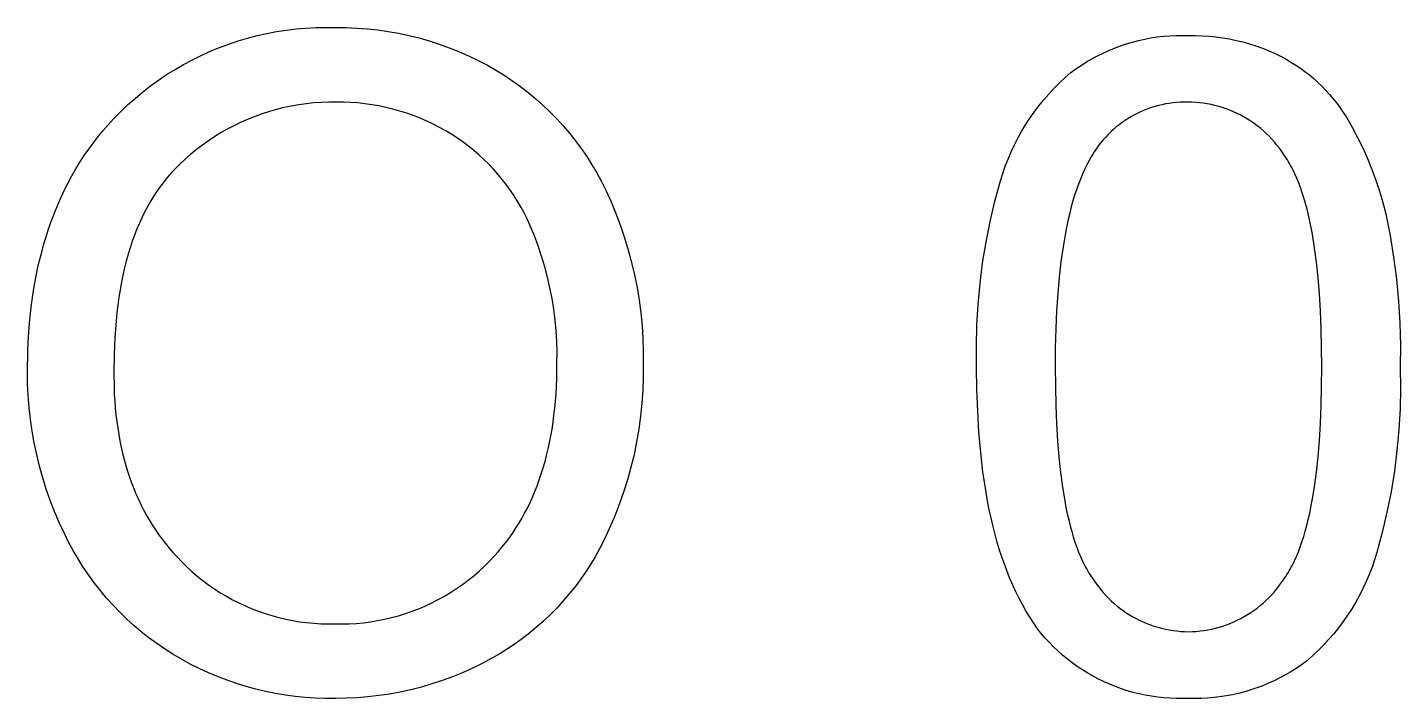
# Model space of a CAD drawing. Header units: millimetres. Extents: x 0 to 4468, y 0 to 3122.
# Drawn here: x 3139.2 to 3200.9, y 196.2 to 226.4 of the extents above; entities that cross this region are included whole.
import ezdxf

# ---------------------------------------------------------------- set-up
doc = ezdxf.new("R2010")
doc.units = ezdxf.units.MM
doc.header["$MEASUREMENT"] = 0
doc.layers.add('Domyślny', color=7, linetype='Continuous', true_color=0x000000)

msp = doc.modelspace()

# ---------------------------------------------------------------- linework, layer by layer
at = {"layer": 'Domyślny'}
for p, q in [((3149.1, 225.906), (3149.531, 226.018)), ((3149.531, 226.018), (3149.965, 226.115)), ((3149.965, 226.115), (3150.403, 226.197)), ((3150.403, 226.197), (3150.843, 226.265)), ((3150.843, 226.265), (3151.285, 226.317)), ((3151.285, 226.317), (3151.729, 226.355)), ((3151.729, 226.355), (3152.174, 226.377)), ((3152.174, 226.377), (3152.619, 226.384)), ((3152.619, 226.384), (3153.064, 226.376)), ((3153.064, 226.376), (3153.538, 226.375)), ((3153.538, 226.375), (3154.011, 226.357)), ((3154.011, 226.357), (3154.483, 226.323)), ((3154.483, 226.323), (3154.954, 226.273)), ((3154.954, 226.273), (3155.423, 226.206)), ((3155.423, 226.206), (3155.889, 226.124)), ((3155.889, 226.124), (3156.352, 226.026)), ((3156.352, 226.026), (3156.811, 225.911)), ((3189.71, 225.913), (3189.989, 225.956)), ((3189.989, 225.956), (3190.27, 225.989)), ((3190.27, 225.989), (3190.552, 226.012)), ((3190.552, 226.012), (3190.835, 226.025)), ((3190.835, 226.025), (3191.117, 226.029)), ((3191.117, 226.029), (3191.4, 226.024)), ((3191.4, 226.024), (3191.708, 226.024)), ((3191.708, 226.024), (3192.016, 226.014)), ((3192.016, 226.014), (3192.324, 225.993)), ((3192.324, 225.993), (3192.631, 225.962)), ((3192.631, 225.962), (3192.936, 225.92)), ((3147.421, 225.314), (3147.833, 225.483)), ((3147.833, 225.483), (3148.25, 225.639)), ((3148.25, 225.639), (3148.673, 225.779)), ((3148.673, 225.779), (3149.1, 225.906)), ((3156.811, 225.911), (3157.267, 225.781)), ((3157.267, 225.781), (3157.717, 225.636)), ((3157.717, 225.636), (3158.162, 225.475)), ((3158.162, 225.475), (3158.602, 225.299)), ((3187.559, 225.235), (3187.816, 225.351)), ((3187.816, 225.351), (3188.078, 225.459)), ((3188.078, 225.459), (3188.343, 225.558)), ((3188.343, 225.558), (3188.611, 225.648)), ((3188.611, 225.648), (3188.882, 225.728)), ((3188.882, 225.728), (3189.156, 225.799)), ((3189.156, 225.799), (3189.432, 225.861)), ((3189.432, 225.861), (3189.71, 225.913)), ((3192.936, 225.92), (3193.24, 225.868)), ((3193.24, 225.868), (3193.541, 225.805)), ((3193.541, 225.805), (3193.841, 225.731)), ((3193.841, 225.731), (3194.137, 225.648)), ((3194.137, 225.648), (3194.431, 225.554)), ((3194.431, 225.554), (3194.721, 225.45)), ((3194.721, 225.45), (3195.008, 225.336)), ((3195.008, 225.336), (3195.29, 225.212)), ((3145.838, 224.501), (3146.223, 224.724)), ((3146.223, 224.724), (3146.615, 224.934)), ((3146.615, 224.934), (3147.015, 225.131)), ((3147.015, 225.131), (3147.421, 225.314)), ((3158.602, 225.299), (3159.035, 225.108)), ((3159.035, 225.108), (3159.462, 224.902)), ((3159.462, 224.902), (3159.881, 224.682)), ((3186.573, 224.681), (3186.812, 224.832)), ((3186.812, 224.832), (3187.057, 224.975)), ((3187.057, 224.975), (3187.305, 225.109)), ((3187.305, 225.109), (3187.559, 225.235)), ((3195.29, 225.212), (3195.568, 225.078)), ((3195.568, 225.078), (3195.79, 224.958)), ((3195.79, 224.958), (3196.009, 224.83)), ((3196.009, 224.83), (3196.223, 224.695)), ((3145.091, 224.015), (3145.46, 224.264)), ((3145.46, 224.264), (3145.838, 224.501)), ((3159.881, 224.682), (3160.292, 224.447)), ((3160.292, 224.447), (3160.661, 224.219)), ((3160.661, 224.219), (3161.022, 223.977)), ((3185.598, 223.89), (3185.85, 224.127)), ((3185.85, 224.127), (3186.111, 224.355)), ((3186.111, 224.355), (3186.339, 224.522)), ((3186.339, 224.522), (3186.573, 224.681)), ((3196.223, 224.695), (3196.433, 224.553)), ((3196.433, 224.553), (3196.637, 224.403)), ((3196.637, 224.403), (3196.836, 224.247)), ((3196.836, 224.247), (3197.03, 224.084)), ((3144.037, 223.195), (3144.379, 223.481)), ((3144.379, 223.481), (3144.73, 223.754)), ((3144.73, 223.754), (3145.091, 224.015)), ((3161.022, 223.977), (3161.375, 223.724)), ((3161.375, 223.724), (3161.719, 223.458)), ((3185.117, 223.391), (3185.353, 223.644)), ((3185.353, 223.644), (3185.598, 223.89)), ((3197.03, 224.084), (3197.218, 223.915)), ((3197.218, 223.915), (3197.401, 223.739)), ((3197.401, 223.739), (3197.577, 223.557)), ((3197.577, 223.557), (3197.747, 223.369)), ((3143.383, 222.591), (3143.705, 222.899)), ((3143.705, 222.899), (3144.037, 223.195)), ((3151.398, 222.907), (3151.064, 222.849)), ((3151.733, 222.954), (3151.398, 222.907)), ((3152.069, 222.989), (3151.733, 222.954)), ((3152.407, 223.013), (3152.069, 222.989)), ((3152.745, 223.025), (3152.407, 223.013)), ((3153.084, 223.026), (3152.745, 223.025)), ((3153.406, 223.024), (3153.084, 223.026)), ((3153.728, 223.012), (3153.406, 223.024)), ((3154.049, 222.99), (3153.728, 223.012)), ((3154.369, 222.956), (3154.049, 222.99)), ((3154.688, 222.911), (3154.369, 222.956)), ((3155.006, 222.856), (3154.688, 222.911)), ((3155.321, 222.791), (3155.006, 222.856)), ((3161.719, 223.458), (3162.053, 223.18)), ((3162.053, 223.18), (3162.377, 222.892)), ((3162.377, 222.892), (3162.692, 222.592)), ((3184.464, 222.583), (3184.673, 222.859)), ((3184.673, 222.859), (3184.89, 223.129)), ((3184.89, 223.129), (3185.117, 223.391)), ((3190.052, 222.875), (3189.893, 222.831)), ((3190.212, 222.913), (3190.052, 222.875)), ((3190.374, 222.945), (3190.212, 222.913)), ((3190.537, 222.973), (3190.374, 222.945)), ((3190.7, 222.994), (3190.537, 222.973)), ((3190.864, 223.011), (3190.7, 222.994)), ((3191.029, 223.021), (3190.864, 223.011)), ((3191.194, 223.026), (3191.029, 223.021)), ((3191.359, 223.026), (3191.194, 223.026)), ((3191.536, 223.023), (3191.359, 223.026)), ((3191.713, 223.013), (3191.536, 223.023)), ((3191.89, 222.998), (3191.713, 223.013)), ((3192.066, 222.977), (3191.89, 222.998)), ((3192.241, 222.949), (3192.066, 222.977)), ((3192.415, 222.916), (3192.241, 222.949)), ((3192.588, 222.877), (3192.415, 222.916)), ((3192.76, 222.831), (3192.588, 222.877)), ((3197.747, 223.369), (3197.911, 223.176)), ((3197.911, 223.176), (3198.068, 222.977)), ((3198.068, 222.977), (3198.218, 222.773)), ((3142.834, 222.013), (3143.072, 222.272)), ((3143.072, 222.272), (3143.383, 222.591)), ((3149.123, 222.263), (3148.813, 222.127)), ((3149.438, 222.388), (3149.123, 222.263)), ((3149.756, 222.502), (3149.438, 222.388)), ((3150.079, 222.606), (3149.756, 222.502)), ((3150.404, 222.698), (3150.079, 222.606)), ((3150.733, 222.779), (3150.404, 222.698)), ((3151.064, 222.849), (3150.733, 222.779)), ((3155.634, 222.714), (3155.321, 222.791)), ((3155.944, 222.627), (3155.634, 222.714)), ((3156.251, 222.53), (3155.944, 222.627)), ((3156.555, 222.423), (3156.251, 222.53)), ((3156.855, 222.305), (3156.555, 222.423)), ((3157.151, 222.177), (3156.855, 222.305)), ((3162.692, 222.592), (3162.995, 222.281)), ((3162.995, 222.281), (3163.288, 221.96)), ((3184.076, 222.008), (3184.265, 222.299)), ((3184.265, 222.299), (3184.464, 222.583)), ((3188.691, 222.295), (3188.553, 222.205)), ((3188.833, 222.379), (3188.691, 222.295)), ((3188.977, 222.459), (3188.833, 222.379)), ((3189.124, 222.534), (3188.977, 222.459)), ((3189.274, 222.604), (3189.124, 222.534)), ((3189.426, 222.668), (3189.274, 222.604)), ((3189.579, 222.728), (3189.426, 222.668)), ((3189.735, 222.782), (3189.579, 222.728)), ((3189.893, 222.831), (3189.735, 222.782)), ((3192.929, 222.78), (3192.76, 222.831)), ((3193.097, 222.723), (3192.929, 222.78)), ((3193.263, 222.661), (3193.097, 222.723)), ((3193.427, 222.592), (3193.263, 222.661)), ((3193.588, 222.518), (3193.427, 222.592)), ((3193.747, 222.439), (3193.588, 222.518)), ((3193.902, 222.354), (3193.747, 222.439)), ((3194.055, 222.264), (3193.902, 222.354)), ((3194.204, 222.168), (3194.055, 222.264)), ((3198.218, 222.773), (3198.361, 222.564)), ((3198.361, 222.564), (3198.497, 222.351)), ((3198.497, 222.351), (3198.758, 221.898)), ((3142.38, 221.475), (3142.603, 221.747)), ((3142.603, 221.747), (3142.834, 222.013)), ((3147.913, 221.657), (3147.625, 221.481)), ((3148.208, 221.824), (3147.913, 221.657)), ((3148.508, 221.981), (3148.208, 221.824)), ((3148.813, 222.127), (3148.508, 221.981)), ((3157.442, 222.04), (3157.151, 222.177)), ((3157.729, 221.893), (3157.442, 222.04)), ((3158.01, 221.736), (3157.729, 221.893)), ((3158.286, 221.569), (3158.01, 221.736)), ((3163.288, 221.96), (3163.57, 221.629)), ((3163.57, 221.629), (3163.84, 221.289)), ((3183.729, 221.409), (3183.897, 221.712)), ((3183.897, 221.712), (3184.076, 222.008)), ((3187.909, 221.691), (3187.791, 221.576)), ((3188.031, 221.803), (3187.909, 221.691)), ((3188.156, 221.91), (3188.031, 221.803)), ((3188.285, 222.013), (3188.156, 221.91)), ((3188.417, 222.111), (3188.285, 222.013)), ((3188.553, 222.205), (3188.417, 222.111)), ((3194.351, 222.068), (3194.204, 222.168)), ((3194.493, 221.962), (3194.351, 222.068)), ((3194.632, 221.852), (3194.493, 221.962)), ((3194.767, 221.737), (3194.632, 221.852)), ((3194.898, 221.617), (3194.767, 221.737)), ((3195.025, 221.493), (3194.898, 221.617)), ((3198.758, 221.898), (3199.003, 221.436)), ((3141.957, 220.913), (3142.165, 221.197)), ((3142.165, 221.197), (3142.38, 221.475)), ((3147.067, 221.098), (3146.798, 220.892)), ((3147.343, 221.294), (3147.067, 221.098)), ((3147.625, 221.481), (3147.343, 221.294)), ((3158.541, 221.402), (3158.286, 221.569)), ((3158.79, 221.227), (3158.541, 221.402)), ((3159.033, 221.043), (3158.79, 221.227)), ((3159.27, 220.852), (3159.033, 221.043)), ((3163.84, 221.289), (3164.098, 220.94)), ((3183.423, 220.787), (3183.571, 221.101)), ((3183.571, 221.101), (3183.729, 221.409)), ((3187.361, 221.076), (3187.264, 220.943)), ((3187.462, 221.207), (3187.361, 221.076)), ((3187.568, 221.333), (3187.462, 221.207)), ((3187.677, 221.457), (3187.568, 221.333)), ((3187.791, 221.576), (3187.677, 221.457)), ((3195.147, 221.365), (3195.025, 221.493)), ((3195.265, 221.232), (3195.147, 221.365)), ((3195.378, 221.096), (3195.265, 221.232)), ((3195.487, 220.956), (3195.378, 221.096)), ((3199.003, 221.436), (3199.233, 220.966)), ((3141.564, 220.326), (3141.757, 220.622)), ((3141.757, 220.622), (3141.957, 220.913)), ((3146.282, 220.454), (3146.035, 220.222)), ((3146.536, 220.678), (3146.282, 220.454)), ((3146.798, 220.892), (3146.536, 220.678)), ((3159.5, 220.653), (3159.27, 220.852)), ((3159.724, 220.446), (3159.5, 220.653)), ((3159.941, 220.232), (3159.724, 220.446)), ((3164.098, 220.94), (3164.344, 220.581)), ((3164.344, 220.581), (3164.577, 220.215)), ((3183.161, 220.146), (3183.287, 220.469)), ((3183.287, 220.469), (3183.423, 220.787)), ((3186.932, 220.405), (3186.828, 220.208)), ((3187.039, 220.593), (3186.932, 220.405)), ((3187.094, 220.683), (3187.039, 220.593)), ((3187.15, 220.772), (3187.094, 220.683)), ((3187.207, 220.858), (3187.15, 220.772)), ((3187.264, 220.943), (3187.207, 220.858)), ((3195.59, 220.812), (3195.487, 220.956)), ((3195.689, 220.664), (3195.59, 220.812)), ((3195.742, 220.589), (3195.689, 220.664)), ((3195.794, 220.512), (3195.742, 220.589)), ((3195.845, 220.432), (3195.794, 220.512)), ((3195.896, 220.35), (3195.845, 220.432)), ((3199.233, 220.966), (3199.446, 220.489)), ((3199.446, 220.489), (3199.643, 220.005)), ((3141.201, 219.714), (3141.379, 220.023)), ((3141.379, 220.023), (3141.564, 220.326)), ((3145.678, 219.857), (3145.592, 219.761)), ((3145.765, 219.951), (3145.678, 219.857)), ((3145.854, 220.043), (3145.765, 219.951)), ((3145.944, 220.134), (3145.854, 220.043)), ((3146.035, 220.222), (3145.944, 220.134)), ((3160.151, 220.011), (3159.941, 220.232)), ((3160.353, 219.783), (3160.151, 220.011)), ((3160.548, 219.549), (3160.353, 219.783)), ((3164.577, 220.215), (3164.798, 219.841)), ((3164.798, 219.841), (3165.005, 219.459)), ((3182.944, 219.488), (3183.047, 219.819)), ((3183.047, 219.819), (3183.161, 220.146)), ((3186.632, 219.787), (3186.54, 219.564)), ((3186.728, 220.002), (3186.632, 219.787)), ((3186.828, 220.208), (3186.728, 220.002)), ((3195.945, 220.266), (3195.896, 220.35)), ((3195.994, 220.179), (3195.945, 220.266)), ((3196.042, 220.09), (3195.994, 220.179)), ((3196.089, 219.999), (3196.042, 220.09)), ((3196.181, 219.809), (3196.089, 219.999)), ((3196.269, 219.609), (3196.181, 219.809)), ((3199.643, 220.005), (3199.824, 219.514)), ((3140.869, 219.078), (3141.031, 219.399)), ((3141.031, 219.399), (3141.201, 219.714)), ((3145.185, 219.254), (3145.032, 219.039)), ((3145.343, 219.463), (3145.185, 219.254)), ((3145.425, 219.564), (3145.343, 219.463)), ((3145.508, 219.663), (3145.425, 219.564)), ((3145.592, 219.761), (3145.508, 219.663)), ((3160.734, 219.308), (3160.548, 219.549)), ((3160.913, 219.061), (3160.734, 219.308)), ((3165.005, 219.459), (3165.199, 219.07)), ((3182.697, 218.579), (3182.944, 219.488)), ((3186.451, 219.332), (3186.365, 219.091)), ((3186.54, 219.564), (3186.451, 219.332)), ((3196.354, 219.401), (3196.269, 219.609)), ((3196.436, 219.182), (3196.354, 219.401)), ((3196.514, 218.955), (3196.436, 219.182)), ((3199.824, 219.514), (3199.988, 219.018)), ((3140.566, 218.417), (3140.714, 218.751)), ((3140.714, 218.751), (3140.869, 219.078)), ((3144.743, 218.586), (3144.608, 218.348)), ((3144.885, 218.816), (3144.743, 218.586)), ((3145.032, 219.039), (3144.885, 218.816)), ((3161.084, 218.809), (3160.913, 219.061)), ((3161.246, 218.551), (3161.084, 218.809)), ((3161.399, 218.288), (3161.246, 218.551)), ((3165.199, 219.07), (3165.438, 218.545)), ((3165.438, 218.545), (3165.659, 218.013)), ((3182.481, 217.662), (3182.697, 218.579)), ((3186.205, 218.583), (3186.131, 218.315)), ((3186.283, 218.841), (3186.205, 218.583)), ((3186.365, 219.091), (3186.283, 218.841)), ((3196.589, 218.718), (3196.514, 218.955)), ((3196.661, 218.471), (3196.589, 218.718)), ((3199.988, 219.018), (3200.135, 218.516)), ((3140.294, 217.732), (3140.427, 218.077)), ((3140.427, 218.077), (3140.566, 218.417)), ((3144.478, 218.103), (3144.354, 217.851)), ((3144.608, 218.348), (3144.478, 218.103)), ((3161.544, 218.019), (3161.399, 218.288)), ((3161.679, 217.747), (3161.544, 218.019)), ((3165.659, 218.013), (3165.862, 217.473)), ((3186.06, 218.039), (3185.993, 217.754)), ((3186.131, 218.315), (3186.06, 218.039)), ((3196.729, 218.216), (3196.661, 218.471)), ((3196.794, 217.95), (3196.729, 218.216)), ((3196.856, 217.676), (3196.794, 217.95)), ((3200.135, 218.516), (3200.266, 218.01)), ((3200.266, 218.01), (3200.461, 217.037)), ((3140.052, 217.021), (3140.17, 217.38)), ((3140.17, 217.38), (3140.294, 217.732)), ((3144.123, 217.325), (3144.016, 217.051)), ((3144.235, 217.592), (3144.123, 217.325)), ((3144.354, 217.851), (3144.235, 217.592)), ((3161.806, 217.469), (3161.679, 217.747)), ((3161.992, 217.017), (3161.806, 217.469)), ((3165.862, 217.473), (3166.048, 216.927)), ((3182.297, 216.738), (3182.481, 217.662)), ((3185.929, 217.461), (3185.869, 217.158)), ((3185.993, 217.754), (3185.929, 217.461)), ((3196.969, 217.098), (3196.856, 217.676)), ((3139.943, 216.657), (3140.052, 217.021)), ((3143.915, 216.769), (3143.82, 216.481)), ((3144.016, 217.051), (3143.915, 216.769)), ((3162.162, 216.559), (3161.992, 217.017)), ((3166.048, 216.927), (3166.215, 216.376)), ((3182.146, 215.808), (3182.297, 216.738)), ((3185.869, 217.158), (3185.76, 216.527)), ((3197.069, 216.483), (3196.969, 217.098)), ((3200.461, 217.037), (3200.623, 216.058)), ((3139.746, 215.91), (3139.841, 216.287)), ((3139.841, 216.287), (3139.943, 216.657)), ((3143.731, 216.185), (3143.647, 215.881)), ((3143.82, 216.481), (3143.731, 216.185)), ((3162.318, 216.096), (3162.162, 216.559)), ((3162.458, 215.628), (3162.318, 216.096)), ((3166.215, 216.376), (3166.364, 215.819)), ((3185.76, 216.527), (3185.666, 215.86)), ((3197.156, 215.83), (3197.069, 216.483)), ((3139.58, 215.138), (3139.659, 215.527)), ((3139.659, 215.527), (3139.746, 215.91)), ((3143.569, 215.57), (3143.497, 215.252)), ((3143.647, 215.881), (3143.569, 215.57)), ((3162.583, 215.155), (3162.458, 215.628)), ((3166.364, 215.819), (3166.495, 215.257)), ((3182.027, 214.874), (3182.146, 215.808)), ((3185.666, 215.86), (3185.586, 215.159)), ((3197.229, 215.14), (3197.156, 215.83)), ((3200.623, 216.058), (3200.751, 215.074)), ((3139.508, 214.743), (3139.58, 215.138)), ((3143.431, 214.927), (3143.37, 214.594)), ((3143.497, 215.252), (3143.431, 214.927)), ((3162.692, 214.679), (3162.583, 215.155)), ((3166.495, 215.257), (3166.608, 214.692)), ((3181.941, 213.936), (3182.027, 214.874)), ((3185.586, 215.159), (3185.521, 214.422)), ((3197.289, 214.412), (3197.229, 215.14)), ((3200.751, 215.074), (3200.845, 214.086)), ((3139.387, 213.935), (3139.444, 214.342)), ((3139.444, 214.342), (3139.508, 214.743)), ((3143.315, 214.254), (3143.266, 213.906)), ((3143.37, 214.594), (3143.315, 214.254)), ((3162.785, 214.199), (3162.692, 214.679)), ((3166.608, 214.692), (3166.702, 214.123)), ((3185.521, 214.422), (3185.47, 213.65)), ((3197.336, 213.646), (3197.289, 214.412)), ((3139.338, 213.521), (3139.387, 213.935)), ((3143.266, 213.906), (3143.223, 213.552)), ((3162.862, 213.716), (3162.785, 214.199)), ((3162.924, 213.231), (3162.862, 213.716)), ((3166.702, 214.123), (3166.777, 213.551)), ((3181.887, 212.995), (3181.941, 213.936)), ((3185.47, 213.65), (3185.433, 212.842)), ((3197.369, 212.842), (3197.336, 213.646)), ((3200.845, 214.086), (3200.905, 213.096)), ((3139.263, 212.675), (3139.297, 213.101)), ((3139.297, 213.101), (3139.338, 213.521)), ((3143.186, 213.19), (3143.128, 212.444)), ((3143.223, 213.552), (3143.186, 213.19)), ((3162.969, 212.745), (3162.924, 213.231)), ((3166.777, 213.551), (3166.833, 212.977)), ((3166.833, 212.977), (3166.87, 212.402)), ((3181.866, 212.053), (3181.887, 212.995)), ((3200.905, 213.096), (3200.931, 212.104)), ((3139.236, 212.243), (3139.263, 212.675)), ((3143.128, 212.444), (3143.093, 211.668)), ((3162.998, 212.257), (3162.969, 212.745)), ((3166.87, 212.402), (3166.889, 211.826)), ((3185.433, 212.842), (3185.412, 212)), ((3197.396, 211.122), (3197.369, 212.842)), ((3139.202, 210.91), (3139.217, 211.805)), ((3139.217, 211.805), (3139.236, 212.243)), ((3163.011, 211.768), (3162.998, 212.257)), ((3163.009, 211.279), (3163.011, 211.768)), ((3166.889, 211.826), (3166.888, 211.249)), ((3181.877, 211.111), (3181.866, 212.053)), ((3185.412, 212), (3185.404, 211.122)), ((3200.931, 212.104), (3200.923, 211.111)), ((3143.093, 211.668), (3143.082, 210.863)), ((3162.998, 210.589), (3163.009, 211.279)), ((3166.888, 211.249), (3166.888, 210.663)), ((3139.209, 210.373), (3139.202, 210.91)), ((3143.082, 210.863), (3143.093, 210.216)), ((3162.965, 209.918), (3162.998, 210.589)), ((3166.888, 210.663), (3166.869, 210.077)), ((3181.889, 210.101), (3181.877, 211.111)), ((3185.404, 211.122), (3185.431, 209.387)), ((3197.369, 209.391), (3197.396, 211.122)), ((3200.923, 211.111), (3200.934, 210.174)), ((3139.233, 209.836), (3139.209, 210.373)), ((3143.093, 210.216), (3143.107, 209.899)), ((3143.107, 209.899), (3143.126, 209.586)), ((3162.94, 209.59), (3162.965, 209.918)), ((3166.869, 210.077), (3166.829, 209.493)), ((3181.923, 209.126), (3181.889, 210.101)), ((3200.934, 210.174), (3200.913, 209.237)), ((3139.275, 209.3), (3139.233, 209.836)), ((3139.334, 208.766), (3139.275, 209.3)), ((3143.126, 209.586), (3143.151, 209.278)), ((3143.151, 209.278), (3143.181, 208.973)), ((3162.91, 209.267), (3162.94, 209.59)), ((3166.829, 209.493), (3166.77, 208.91)), ((3185.431, 209.387), (3185.465, 208.577)), ((3197.335, 208.583), (3197.369, 209.391)), ((3139.411, 208.234), (3139.334, 208.766)), ((3143.181, 208.973), (3143.217, 208.674)), ((3143.217, 208.674), (3143.259, 208.378)), ((3162.833, 208.636), (3162.874, 208.949)), ((3162.874, 208.949), (3162.91, 209.267)), ((3166.77, 208.91), (3166.69, 208.329)), ((3181.979, 208.186), (3181.923, 209.126)), ((3200.913, 209.237), (3200.859, 208.302)), ((3139.505, 207.704), (3139.411, 208.234)), ((3143.259, 208.378), (3143.306, 208.087)), ((3143.306, 208.087), (3143.358, 207.8)), ((3162.734, 208.025), (3162.786, 208.328)), ((3162.786, 208.328), (3162.833, 208.636)), ((3166.69, 208.329), (3166.591, 207.751)), ((3182.058, 207.281), (3181.979, 208.186)), ((3185.465, 208.577), (3185.512, 207.805)), ((3197.288, 207.813), (3197.335, 208.583)), ((3200.859, 208.302), (3200.774, 207.368)), ((3139.616, 207.178), (3139.505, 207.704)), ((3143.358, 207.8), (3143.417, 207.518)), ((3143.417, 207.518), (3143.48, 207.24)), ((3162.544, 207.146), (3162.613, 207.434)), ((3162.613, 207.434), (3162.676, 207.727)), ((3162.676, 207.727), (3162.734, 208.025)), ((3166.591, 207.751), (3166.473, 207.177)), ((3185.512, 207.805), (3185.573, 207.072)), ((3197.227, 207.081), (3197.288, 207.813)), ((3139.744, 206.656), (3139.616, 207.178)), ((3143.48, 207.24), (3143.549, 206.966)), ((3143.549, 206.966), (3143.624, 206.697)), ((3162.39, 206.585), (3162.47, 206.863)), ((3162.47, 206.863), (3162.544, 207.146)), ((3166.473, 207.177), (3166.335, 206.608)), ((3182.159, 206.411), (3182.058, 207.281)), ((3185.573, 207.072), (3185.648, 206.378)), ((3197.153, 206.388), (3197.227, 207.081)), ((3200.774, 207.368), (3200.656, 206.439)), ((3139.889, 206.139), (3139.744, 206.656)), ((3143.624, 206.697), (3143.704, 206.432)), ((3143.704, 206.432), (3143.79, 206.171)), ((3162.214, 206.043), (3162.305, 206.312)), ((3162.305, 206.312), (3162.39, 206.585)), ((3166.335, 206.608), (3166.178, 206.043)), ((3182.284, 205.576), (3182.159, 206.411)), ((3185.648, 206.378), (3185.735, 205.721)), ((3197.065, 205.733), (3197.153, 206.388)), ((3200.656, 206.439), (3200.506, 205.513)), ((3140.05, 205.626), (3139.889, 206.139)), ((3140.229, 205.119), (3140.05, 205.626)), ((3143.79, 206.171), (3143.881, 205.915)), ((3143.881, 205.915), (3143.978, 205.663)), ((3143.978, 205.663), (3144.081, 205.416)), ((3162.016, 205.522), (3162.118, 205.78)), ((3162.118, 205.78), (3162.214, 206.043)), ((3166.178, 206.043), (3166.002, 205.484)), ((3182.354, 205.172), (3182.284, 205.576)), ((3185.735, 205.721), (3185.837, 205.104)), ((3196.964, 205.116), (3197.065, 205.733)), ((3140.423, 204.618), (3140.229, 205.119)), ((3144.081, 205.416), (3144.189, 205.172)), ((3144.189, 205.172), (3144.302, 204.934)), ((3161.678, 204.778), (3161.796, 205.021)), ((3161.796, 205.021), (3161.909, 205.269)), ((3161.909, 205.269), (3162.016, 205.522)), ((3166.002, 205.484), (3165.807, 204.932)), ((3182.43, 204.777), (3182.354, 205.172)), ((3185.837, 205.104), (3185.892, 204.809)), ((3196.908, 204.822), (3196.964, 205.116)), ((3200.506, 205.513), (3200.325, 204.594)), ((3140.634, 204.123), (3140.423, 204.618)), ((3144.302, 204.934), (3144.421, 204.699)), ((3144.421, 204.699), (3144.546, 204.469)), ((3144.546, 204.469), (3144.676, 204.243)), ((3161.425, 204.307), (3161.555, 204.54)), ((3161.555, 204.54), (3161.678, 204.778)), ((3165.593, 204.386), (3165.361, 203.848)), ((3165.807, 204.932), (3165.593, 204.386)), ((3182.512, 204.39), (3182.43, 204.777)), ((3182.599, 204.012), (3182.512, 204.39)), ((3185.892, 204.809), (3185.951, 204.524)), ((3185.951, 204.524), (3186.014, 204.249)), ((3196.786, 204.262), (3196.849, 204.537)), ((3196.849, 204.537), (3196.908, 204.822)), ((3200.325, 204.594), (3200.112, 203.681)), ((3140.861, 203.636), (3140.634, 204.123)), ((3144.676, 204.243), (3144.811, 204.022)), ((3144.811, 204.022), (3144.952, 203.804)), ((3144.952, 203.804), (3145.099, 203.592)), ((3161.005, 203.638), (3161.151, 203.856)), ((3161.151, 203.856), (3161.291, 204.079)), ((3161.291, 204.079), (3161.425, 204.307)), ((3165.361, 203.848), (3165.111, 203.318)), ((3182.692, 203.643), (3182.599, 204.012)), ((3186.014, 204.249), (3186.08, 203.984)), ((3186.08, 203.984), (3186.149, 203.728)), ((3186.149, 203.728), (3186.222, 203.481)), ((3196.579, 203.494), (3196.651, 203.74)), ((3196.651, 203.74), (3196.72, 203.996)), ((3196.72, 203.996), (3196.786, 204.262)), ((3141.054, 203.246), (3140.861, 203.636)), ((3141.26, 202.863), (3141.054, 203.246)), ((3145.099, 203.592), (3145.251, 203.383)), ((3145.251, 203.383), (3145.409, 203.179)), ((3145.409, 203.179), (3145.572, 202.98)), ((3160.535, 203.013), (3160.697, 203.216)), ((3160.697, 203.216), (3160.854, 203.425)), ((3160.854, 203.425), (3161.005, 203.638)), ((3165.111, 203.318), (3164.923, 202.951)), ((3182.791, 203.283), (3182.692, 203.643)), ((3182.895, 202.931), (3182.791, 203.283)), ((3186.222, 203.481), (3186.298, 203.244)), ((3186.298, 203.244), (3186.377, 203.017)), ((3196.423, 203.03), (3196.503, 203.257)), ((3196.503, 203.257), (3196.579, 203.494)), ((3200.112, 203.681), (3199.867, 202.776)), ((3141.479, 202.487), (3141.26, 202.863)), ((3141.711, 202.118), (3141.479, 202.487)), ((3145.572, 202.98), (3145.741, 202.784)), ((3145.741, 202.784), (3145.916, 202.593)), ((3145.916, 202.593), (3146.135, 202.362)), ((3159.974, 202.388), (3160.194, 202.622)), ((3160.194, 202.622), (3160.367, 202.815)), ((3160.367, 202.815), (3160.535, 203.013)), ((3164.723, 202.59), (3164.511, 202.236)), ((3164.923, 202.951), (3164.723, 202.59)), ((3183.005, 202.588), (3182.895, 202.931)), ((3183.121, 202.254), (3183.005, 202.588)), ((3186.377, 203.017), (3186.46, 202.8)), ((3186.46, 202.8), (3186.546, 202.592)), ((3186.546, 202.592), (3186.635, 202.393)), ((3196.165, 202.405), (3196.254, 202.604)), ((3196.254, 202.604), (3196.341, 202.812)), ((3196.341, 202.812), (3196.423, 203.03)), ((3199.867, 202.776), (3199.765, 202.445)), ((3141.955, 201.758), (3141.711, 202.118)), ((3146.135, 202.362), (3146.362, 202.139)), ((3146.362, 202.139), (3146.597, 201.923)), ((3146.597, 201.923), (3146.839, 201.716)), ((3159.267, 201.733), (3159.51, 201.943)), ((3159.51, 201.943), (3159.746, 202.162)), ((3159.746, 202.162), (3159.974, 202.388)), ((3164.288, 201.89), (3164.052, 201.551)), ((3164.511, 202.236), (3164.288, 201.89)), ((3183.242, 201.929), (3183.121, 202.254)), ((3183.369, 201.612), (3183.242, 201.929)), ((3186.635, 202.393), (3186.728, 202.205)), ((3186.728, 202.205), (3186.776, 202.114)), ((3186.776, 202.114), (3186.824, 202.026)), ((3186.824, 202.026), (3186.874, 201.94)), ((3186.874, 201.94), (3186.924, 201.856)), ((3195.825, 201.786), (3195.876, 201.867)), ((3195.876, 201.867), (3195.926, 201.951)), ((3195.926, 201.951), (3195.976, 202.037)), ((3195.976, 202.037), (3196.024, 202.125)), ((3196.024, 202.125), (3196.072, 202.216)), ((3196.072, 202.216), (3196.165, 202.405)), ((3199.652, 202.118), (3199.527, 201.794)), ((3199.765, 202.445), (3199.652, 202.118)), ((3142.211, 201.406), (3141.955, 201.758)), ((3142.48, 201.063), (3142.211, 201.406)), ((3146.839, 201.716), (3147.087, 201.517)), ((3147.087, 201.517), (3147.343, 201.327)), ((3147.343, 201.327), (3147.605, 201.145)), ((3158.495, 201.154), (3158.759, 201.338)), ((3158.759, 201.338), (3159.016, 201.531)), ((3159.016, 201.531), (3159.267, 201.733)), ((3164.052, 201.551), (3163.805, 201.221)), ((3183.502, 201.305), (3183.369, 201.612)), ((3183.64, 201.006), (3183.502, 201.305)), ((3186.924, 201.856), (3186.975, 201.775)), ((3186.975, 201.775), (3187.027, 201.696)), ((3187.027, 201.696), (3187.08, 201.62)), ((3187.08, 201.62), (3187.133, 201.546)), ((3187.133, 201.546), (3187.232, 201.402)), ((3187.232, 201.402), (3187.335, 201.261)), ((3187.335, 201.261), (3187.442, 201.124)), ((3195.359, 201.132), (3195.466, 201.27)), ((3195.466, 201.27), (3195.569, 201.411)), ((3195.569, 201.411), (3195.667, 201.556)), ((3195.667, 201.556), (3195.72, 201.63)), ((3195.72, 201.63), (3195.773, 201.707)), ((3195.773, 201.707), (3195.825, 201.786)), ((3199.391, 201.475), (3199.244, 201.161)), ((3199.527, 201.794), (3199.391, 201.475)), ((3142.759, 200.73), (3142.48, 201.063)), ((3143.05, 200.406), (3142.759, 200.73)), ((3147.605, 201.145), (3147.872, 200.972)), ((3147.872, 200.972), (3148.146, 200.809)), ((3148.146, 200.809), (3148.425, 200.655)), ((3148.425, 200.655), (3148.709, 200.511)), ((3157.382, 200.513), (3157.669, 200.659)), ((3157.669, 200.659), (3157.95, 200.814)), ((3157.95, 200.814), (3158.226, 200.98)), ((3158.226, 200.98), (3158.495, 201.154)), ((3163.547, 200.899), (3163.279, 200.586)), ((3163.805, 201.221), (3163.547, 200.899)), ((3183.784, 200.716), (3183.64, 201.006)), ((3183.933, 200.434), (3183.784, 200.716)), ((3187.442, 201.124), (3187.555, 200.99)), ((3187.555, 200.99), (3187.671, 200.861)), ((3187.671, 200.861), (3187.792, 200.735)), ((3187.792, 200.735), (3187.918, 200.613)), ((3194.884, 200.62), (3195.009, 200.742)), ((3195.009, 200.742), (3195.13, 200.868)), ((3195.13, 200.868), (3195.247, 200.998)), ((3195.247, 200.998), (3195.359, 201.132)), ((3199.087, 200.852), (3198.919, 200.549)), ((3199.244, 201.161), (3199.087, 200.852)), ((3143.352, 200.093), (3143.05, 200.406)), ((3143.664, 199.789), (3143.352, 200.093)), ((3148.709, 200.511), (3148.998, 200.376)), ((3148.998, 200.376), (3149.291, 200.252)), ((3149.291, 200.252), (3149.588, 200.137)), ((3149.588, 200.137), (3149.889, 200.033)), ((3149.889, 200.033), (3150.193, 199.939)), ((3155.884, 199.935), (3156.192, 200.03)), ((3156.192, 200.03), (3156.495, 200.135)), ((3156.495, 200.135), (3156.795, 200.251)), ((3156.795, 200.251), (3157.091, 200.377)), ((3157.091, 200.377), (3157.382, 200.513)), ((3163, 200.283), (3162.711, 199.989)), ((3163.279, 200.586), (3163, 200.283)), ((3184.088, 200.161), (3183.933, 200.434)), ((3184.249, 199.898), (3184.088, 200.161)), ((3187.918, 200.613), (3188.047, 200.496)), ((3188.047, 200.496), (3188.18, 200.384)), ((3188.18, 200.384), (3188.317, 200.275)), ((3188.317, 200.275), (3188.458, 200.172)), ((3188.458, 200.172), (3188.602, 200.073)), ((3188.602, 200.073), (3188.749, 199.98)), ((3194.053, 199.984), (3194.2, 200.078)), ((3194.2, 200.078), (3194.344, 200.177)), ((3194.344, 200.177), (3194.485, 200.281)), ((3194.485, 200.281), (3194.622, 200.389)), ((3194.622, 200.389), (3194.755, 200.502)), ((3194.755, 200.502), (3194.884, 200.62)), ((3198.741, 200.252), (3198.552, 199.961)), ((3198.919, 200.549), (3198.741, 200.252)), ((3143.987, 199.497), (3143.664, 199.789)), ((3144.319, 199.216), (3143.987, 199.497)), ((3150.193, 199.939), (3150.501, 199.855)), ((3150.501, 199.855), (3150.811, 199.782)), ((3150.811, 199.782), (3151.123, 199.72)), ((3151.123, 199.72), (3151.438, 199.668)), ((3151.438, 199.668), (3151.754, 199.627)), ((3151.754, 199.627), (3152.071, 199.597)), ((3152.071, 199.597), (3152.389, 199.578)), ((3152.389, 199.578), (3152.707, 199.569)), ((3152.707, 199.569), (3153.026, 199.572)), ((3153.026, 199.572), (3153.347, 199.568)), ((3153.347, 199.568), (3153.669, 199.576)), ((3153.669, 199.576), (3153.99, 199.594)), ((3153.99, 199.594), (3154.31, 199.624)), ((3154.31, 199.624), (3154.629, 199.664)), ((3154.629, 199.664), (3154.946, 199.716)), ((3154.946, 199.716), (3155.261, 199.778)), ((3155.261, 199.778), (3155.574, 199.851)), ((3155.574, 199.851), (3155.884, 199.935)), ((3162.103, 199.431), (3161.786, 199.168)), ((3162.412, 199.705), (3162.103, 199.431)), ((3162.711, 199.989), (3162.412, 199.705)), ((3184.415, 199.642), (3184.249, 199.898)), ((3184.587, 199.396), (3184.415, 199.642)), ((3184.765, 199.159), (3184.587, 199.396)), ((3188.749, 199.98), (3188.899, 199.891)), ((3188.899, 199.891), (3189.052, 199.807)), ((3189.052, 199.807), (3189.208, 199.729)), ((3189.208, 199.729), (3189.367, 199.656)), ((3189.367, 199.656), (3189.528, 199.588)), ((3189.528, 199.588), (3189.691, 199.526)), ((3189.691, 199.526), (3189.856, 199.47)), ((3189.856, 199.47), (3190.023, 199.419)), ((3190.023, 199.419), (3190.191, 199.374)), ((3192.61, 199.375), (3192.779, 199.42)), ((3192.779, 199.42), (3192.946, 199.472)), ((3192.946, 199.472), (3193.111, 199.528)), ((3193.111, 199.528), (3193.274, 199.591)), ((3193.274, 199.591), (3193.435, 199.659)), ((3193.435, 199.659), (3193.594, 199.732)), ((3193.594, 199.732), (3193.75, 199.811)), ((3193.75, 199.811), (3193.903, 199.895)), ((3193.903, 199.895), (3194.053, 199.984)), ((3198.146, 199.399), (3197.929, 199.129)), ((3198.354, 199.676), (3198.146, 199.399)), ((3198.552, 199.961), (3198.354, 199.676)), ((3144.661, 198.946), (3144.319, 199.216)), ((3145.011, 198.688), (3144.661, 198.946)), ((3161.46, 198.915), (3161.125, 198.674)), ((3161.786, 199.168), (3161.46, 198.915)), ((3184.946, 198.947), (3184.765, 199.159)), ((3185.135, 198.742), (3184.946, 198.947)), ((3190.191, 199.374), (3190.361, 199.334)), ((3190.361, 199.334), (3190.532, 199.3)), ((3190.532, 199.3), (3190.705, 199.272)), ((3190.705, 199.272), (3190.878, 199.25)), ((3190.878, 199.25), (3191.051, 199.234)), ((3191.051, 199.234), (3191.226, 199.224)), ((3191.226, 199.224), (3191.4, 199.219)), ((3191.4, 199.219), (3191.575, 199.224)), ((3191.575, 199.224), (3191.749, 199.234)), ((3191.749, 199.234), (3191.923, 199.251)), ((3191.923, 199.251), (3192.096, 199.273)), ((3192.096, 199.273), (3192.269, 199.301)), ((3192.269, 199.301), (3192.44, 199.335)), ((3192.44, 199.335), (3192.61, 199.375)), ((3197.702, 198.866), (3197.467, 198.612)), ((3197.929, 199.129), (3197.702, 198.866)), ((3145.37, 198.443), (3145.011, 198.688)), ((3145.738, 198.209), (3145.37, 198.443)), ((3146.127, 197.981), (3145.738, 198.209)), ((3160.433, 198.227), (3160.076, 198.021)), ((3160.783, 198.444), (3160.433, 198.227)), ((3161.125, 198.674), (3160.783, 198.444)), ((3185.33, 198.543), (3185.135, 198.742)), ((3185.532, 198.351), (3185.33, 198.543)), ((3185.74, 198.166), (3185.532, 198.351)), ((3185.955, 197.988), (3185.74, 198.166)), ((3197.223, 198.366), (3196.97, 198.128)), ((3197.467, 198.612), (3197.223, 198.366)), ((3146.524, 197.765), (3146.127, 197.981)), ((3146.927, 197.563), (3146.524, 197.765)), ((3147.337, 197.374), (3146.927, 197.563)), ((3159.205, 197.575), (3158.758, 197.375)), ((3159.644, 197.79), (3159.205, 197.575)), ((3160.076, 198.021), (3159.644, 197.79)), ((3186.175, 197.818), (3185.955, 197.988)), ((3186.402, 197.656), (3186.175, 197.818)), ((3186.633, 197.501), (3186.402, 197.656)), ((3196.246, 197.571), (3196.006, 197.419)), ((3196.481, 197.731), (3196.246, 197.571)), ((3196.71, 197.899), (3196.481, 197.731)), ((3196.97, 198.128), (3196.71, 197.899)), ((3147.753, 197.199), (3147.337, 197.374)), ((3148.175, 197.038), (3147.753, 197.199)), ((3148.602, 196.891), (3148.175, 197.038)), ((3157.847, 197.021), (3157.382, 196.868)), ((3158.305, 197.19), (3157.847, 197.021)), ((3158.758, 197.375), (3158.305, 197.19)), ((3186.87, 197.355), (3186.633, 197.501)), ((3187.112, 197.216), (3186.87, 197.355)), ((3187.359, 197.086), (3187.112, 197.216)), ((3187.609, 196.965), (3187.359, 197.086)), ((3187.864, 196.852), (3187.609, 196.965)), ((3195.257, 197.014), (3194.999, 196.897)), ((3195.511, 197.141), (3195.257, 197.014)), ((3195.761, 197.276), (3195.511, 197.141)), ((3196.006, 197.419), (3195.761, 197.276)), ((3149.033, 196.758), (3148.602, 196.891)), ((3149.469, 196.64), (3149.033, 196.758)), ((3149.908, 196.536), (3149.469, 196.64)), ((3150.351, 196.446), (3149.908, 196.536)), ((3150.796, 196.372), (3150.351, 196.446)), ((3151.243, 196.312), (3150.796, 196.372)), ((3151.692, 196.267), (3151.243, 196.312)), ((3154.996, 196.344), (3154.51, 196.288)), ((3155.48, 196.416), (3154.996, 196.344)), ((3155.961, 196.504), (3155.48, 196.416)), ((3156.439, 196.609), (3155.961, 196.504)), ((3156.913, 196.731), (3156.439, 196.609)), ((3157.382, 196.868), (3156.913, 196.731)), ((3188.123, 196.748), (3187.864, 196.852)), ((3188.384, 196.653), (3188.123, 196.748)), ((3188.649, 196.567), (3188.384, 196.653)), ((3188.917, 196.49), (3188.649, 196.567)), ((3189.187, 196.423), (3188.917, 196.49)), ((3189.46, 196.364), (3189.187, 196.423)), ((3189.734, 196.315), (3189.46, 196.364)), ((3190.01, 196.276), (3189.734, 196.315)), ((3193.098, 196.332), (3192.817, 196.289)), ((3193.377, 196.384), (3193.098, 196.332)), ((3193.654, 196.446), (3193.377, 196.384)), ((3193.929, 196.518), (3193.654, 196.446)), ((3194.201, 196.598), (3193.929, 196.518)), ((3194.47, 196.689), (3194.201, 196.598)), ((3194.736, 196.788), (3194.47, 196.689)), ((3194.999, 196.897), (3194.736, 196.788)), ((3152.143, 196.237), (3151.692, 196.267)), ((3152.594, 196.222), (3152.143, 196.237)), ((3153.045, 196.221), (3152.594, 196.222)), ((3153.534, 196.227), (3153.045, 196.221)), ((3154.023, 196.249), (3153.534, 196.227)), ((3154.51, 196.288), (3154.023, 196.249)), ((3190.287, 196.246), (3190.01, 196.276)), ((3190.565, 196.225), (3190.287, 196.246)), ((3190.843, 196.215), (3190.565, 196.225)), ((3191.122, 196.213), (3190.843, 196.215)), ((3191.4, 196.221), (3191.122, 196.213)), ((3191.684, 196.215), (3191.4, 196.221)), ((3191.968, 196.219), (3191.684, 196.215)), ((3192.252, 196.233), (3191.968, 196.219)), ((3192.535, 196.256), (3192.252, 196.233)), ((3192.817, 196.289), (3192.535, 196.256))]:
    msp.add_line(p, q, dxfattribs=at)

doc.saveas('drawing.dxf')
